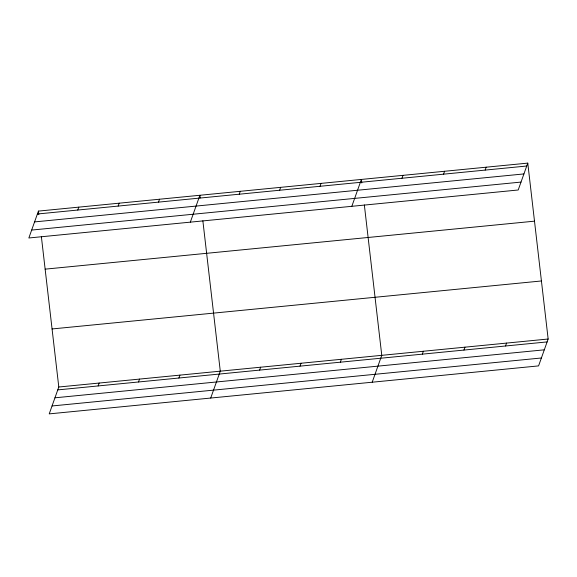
<?xml version="1.0" encoding="UTF-8"?>
<svg xmlns="http://www.w3.org/2000/svg" width="577" height="577" viewBox="0 0 577 577"><rect width="100%" height="100%" fill="white"/><g stroke="black" fill="none" stroke-linecap="round" stroke-linejoin="round"><path stroke-width="0.87" d="M38.421 211.103L28.85 237.984L518.204 189.992L527.775 163.118L38.421 211.103L38.825 214.622M77.758 210.042L78.789 207.143M118.134 206.083L119.165 203.191M41.371 236.613L58.796 387.008L49.225 413.882L538.579 365.897L548.15 339.016L527.775 163.118M158.502 202.123L159.533 199.231M98.133 385.941L99.165 383.049M190.338 222.145L199.909 195.271L200.212 197.911M138.502 381.981L139.54 379.089M239.246 194.211L240.277 191.312M178.877 378.029L179.909 375.129M279.621 190.251L280.653 187.352M210.713 398.043L220.284 371.17L202.859 220.775M319.99 186.292L321.021 183.392M259.621 370.109L260.653 367.21M351.826 206.314L361.397 179.433L361.801 182.952M299.99 366.15L301.028 363.25M401.96 178.25L402.991 175.358M340.365 362.19L341.396 359.291M443.554 174.175L444.586 171.275M372.201 382.212L381.772 355.331L364.347 204.943M485.149 170.092L486.18 167.2M422.335 354.155L423.367 351.256M463.93 350.073L464.961 347.174M505.524 345.991L506.556 343.099M37.39 214.002L526.743 166.017M34.57 221.914L523.93 173.929M31.67 230.072L521.024 182.08M45.143 269.149L534.497 221.164M52.067 328.955L541.428 280.97M58.796 387.008L548.15 339.016M57.758 389.901L547.119 341.916M54.945 397.813L544.299 349.828M52.038 405.97L541.399 357.985"/></g></svg>
